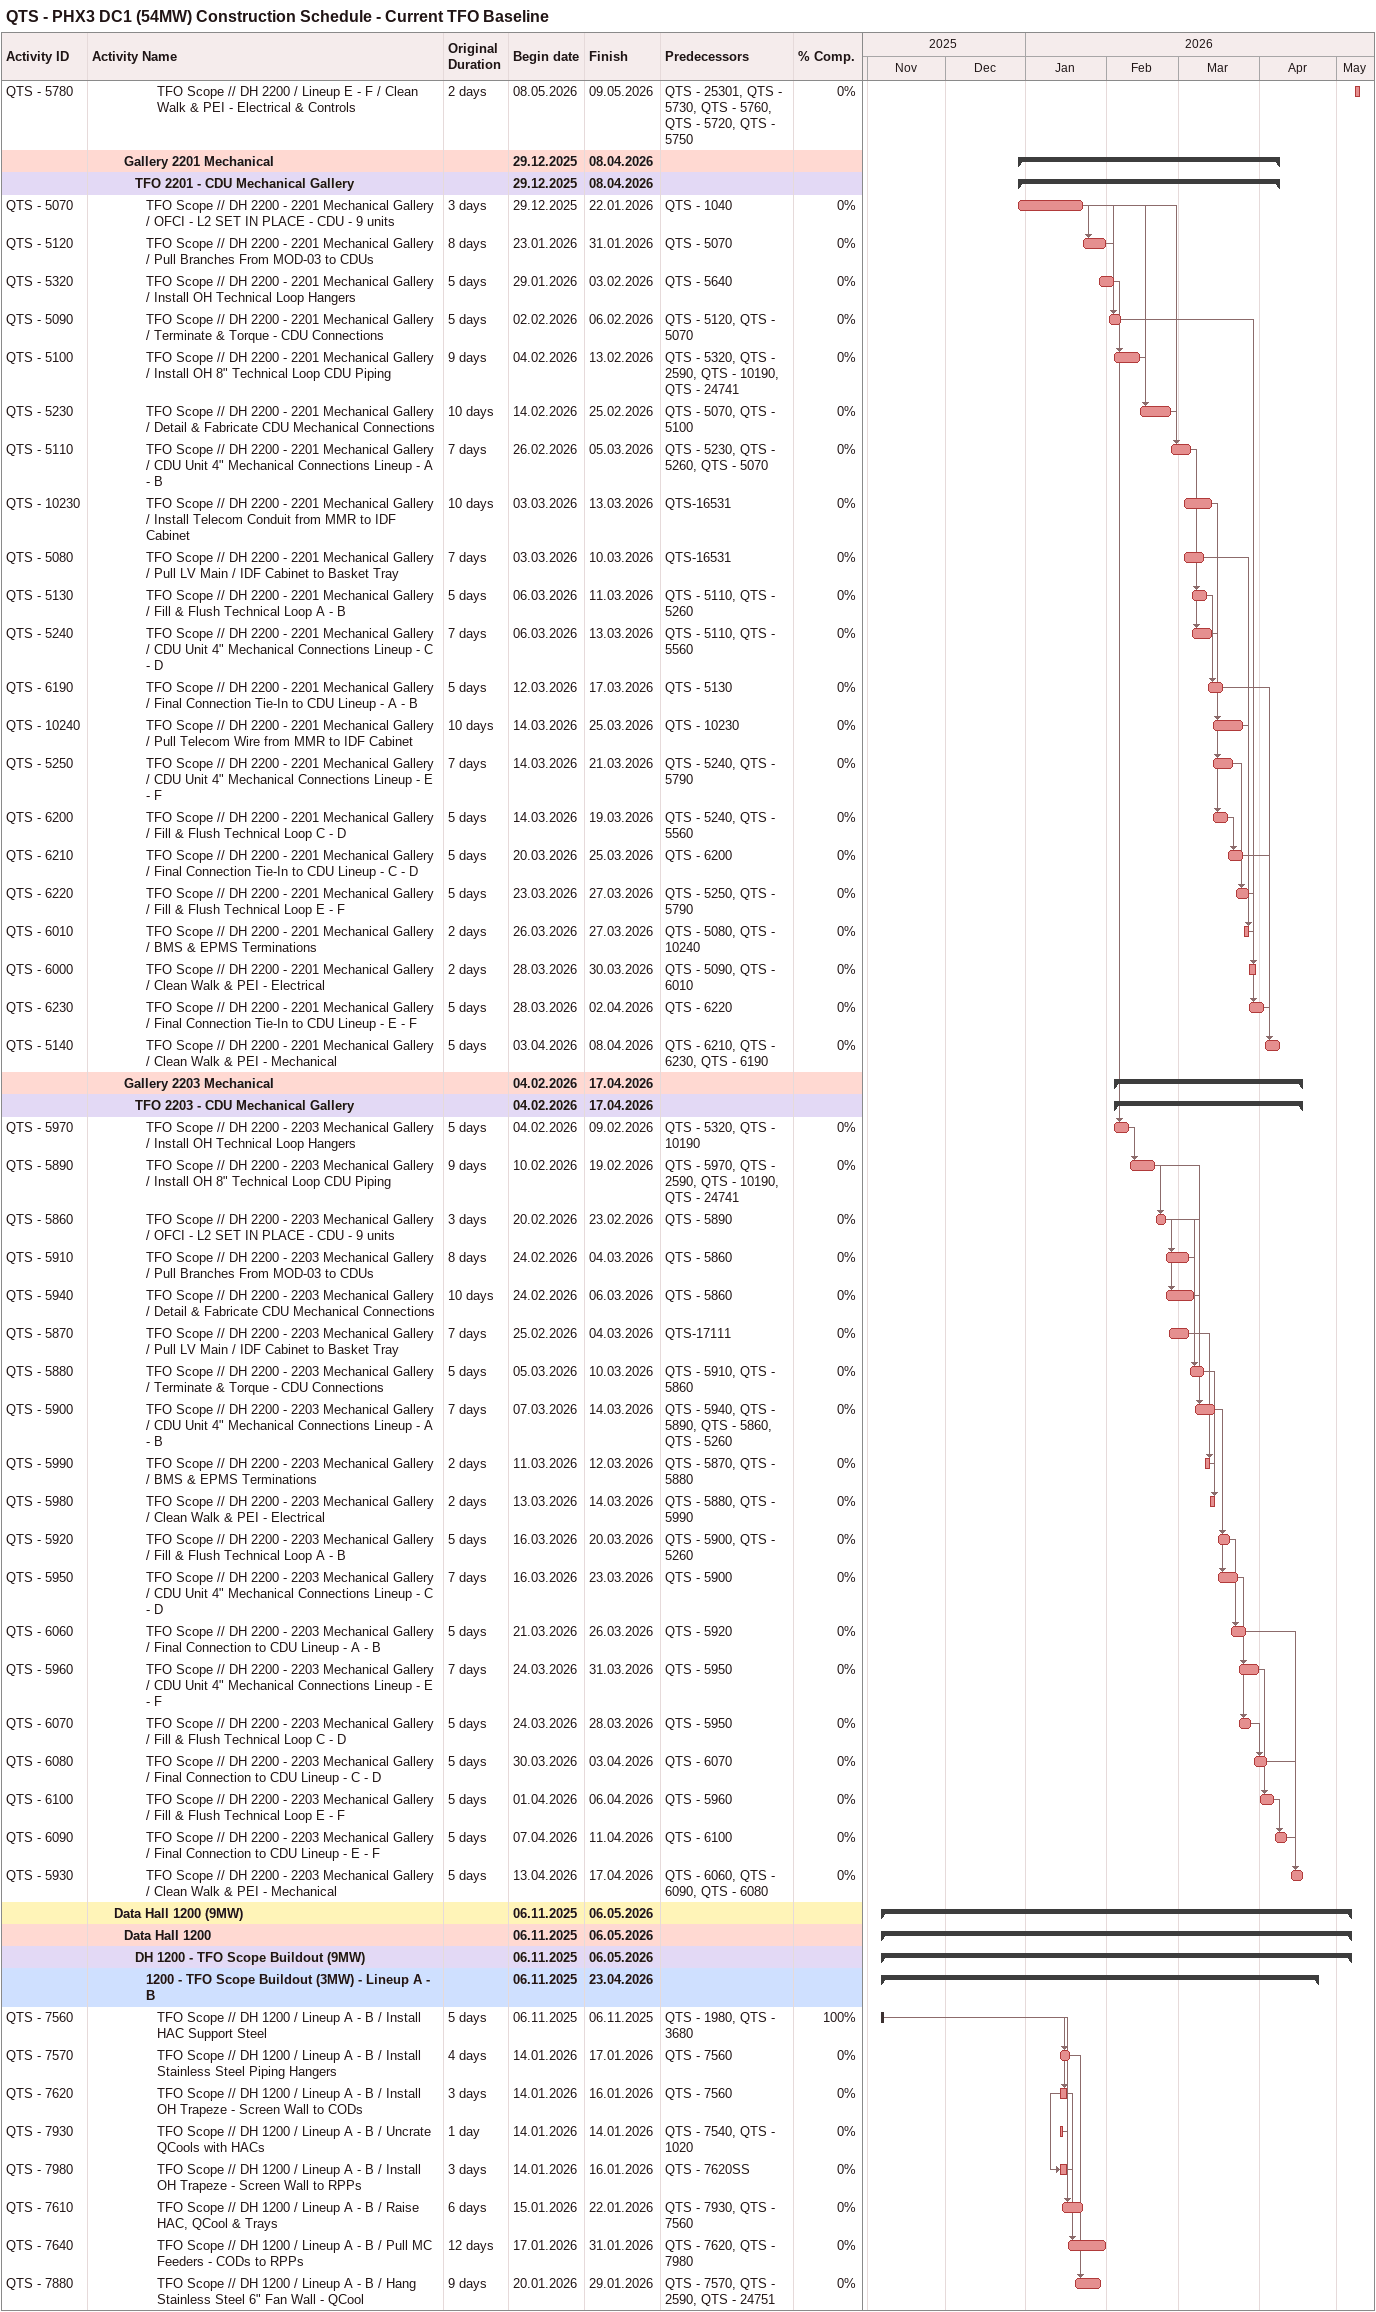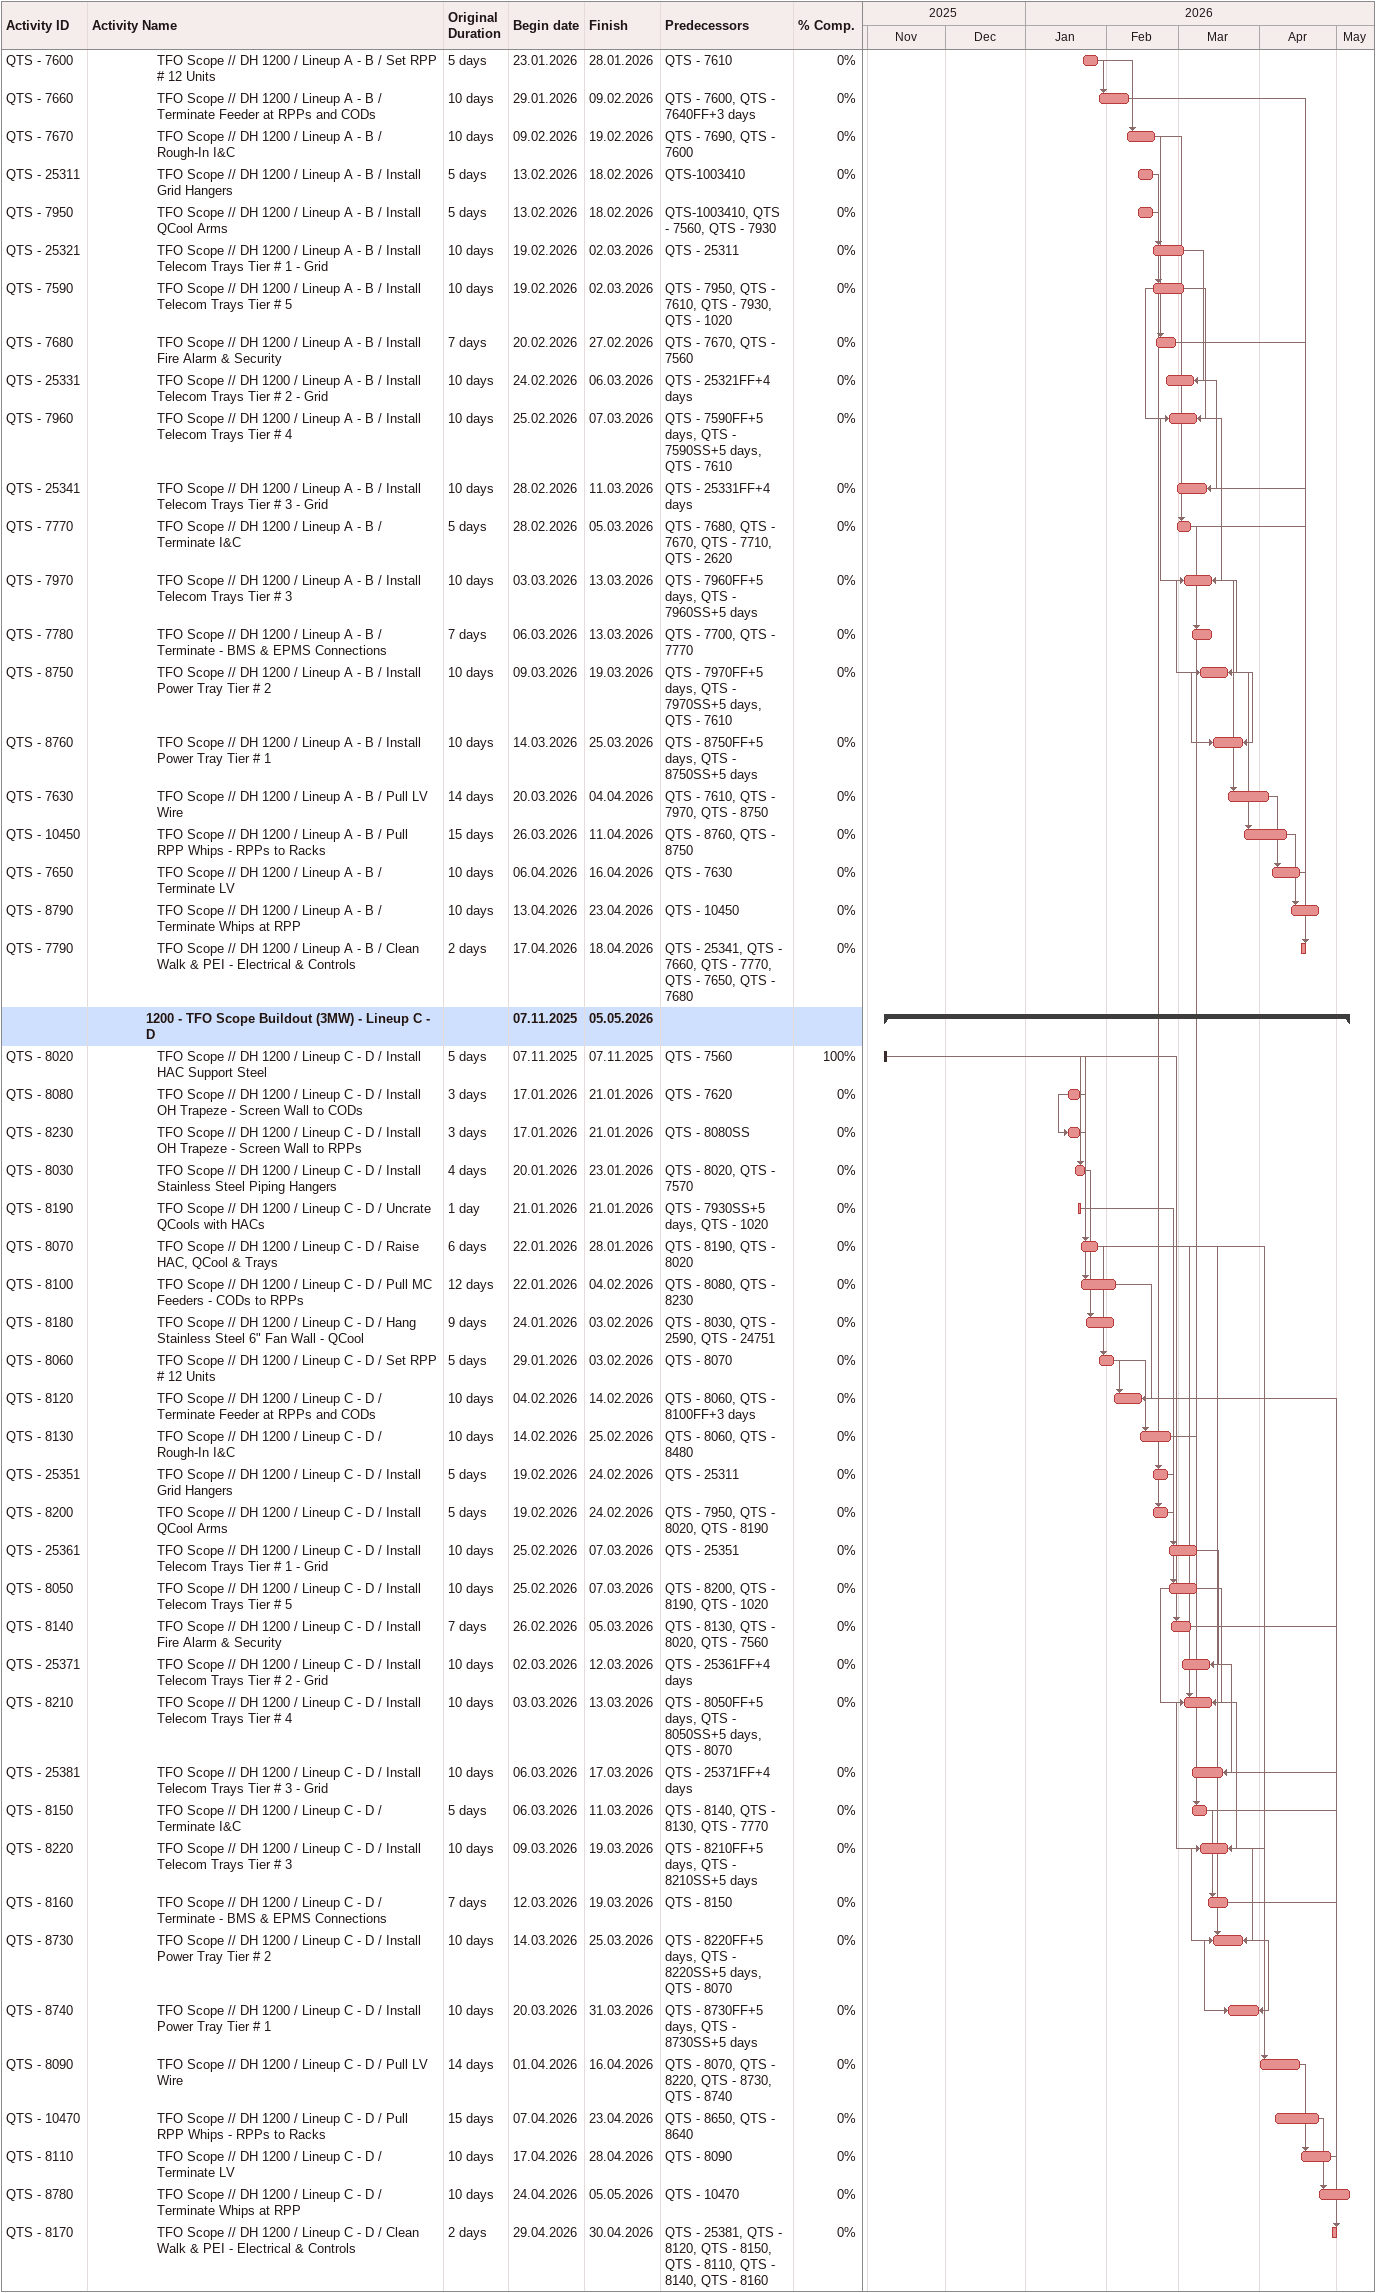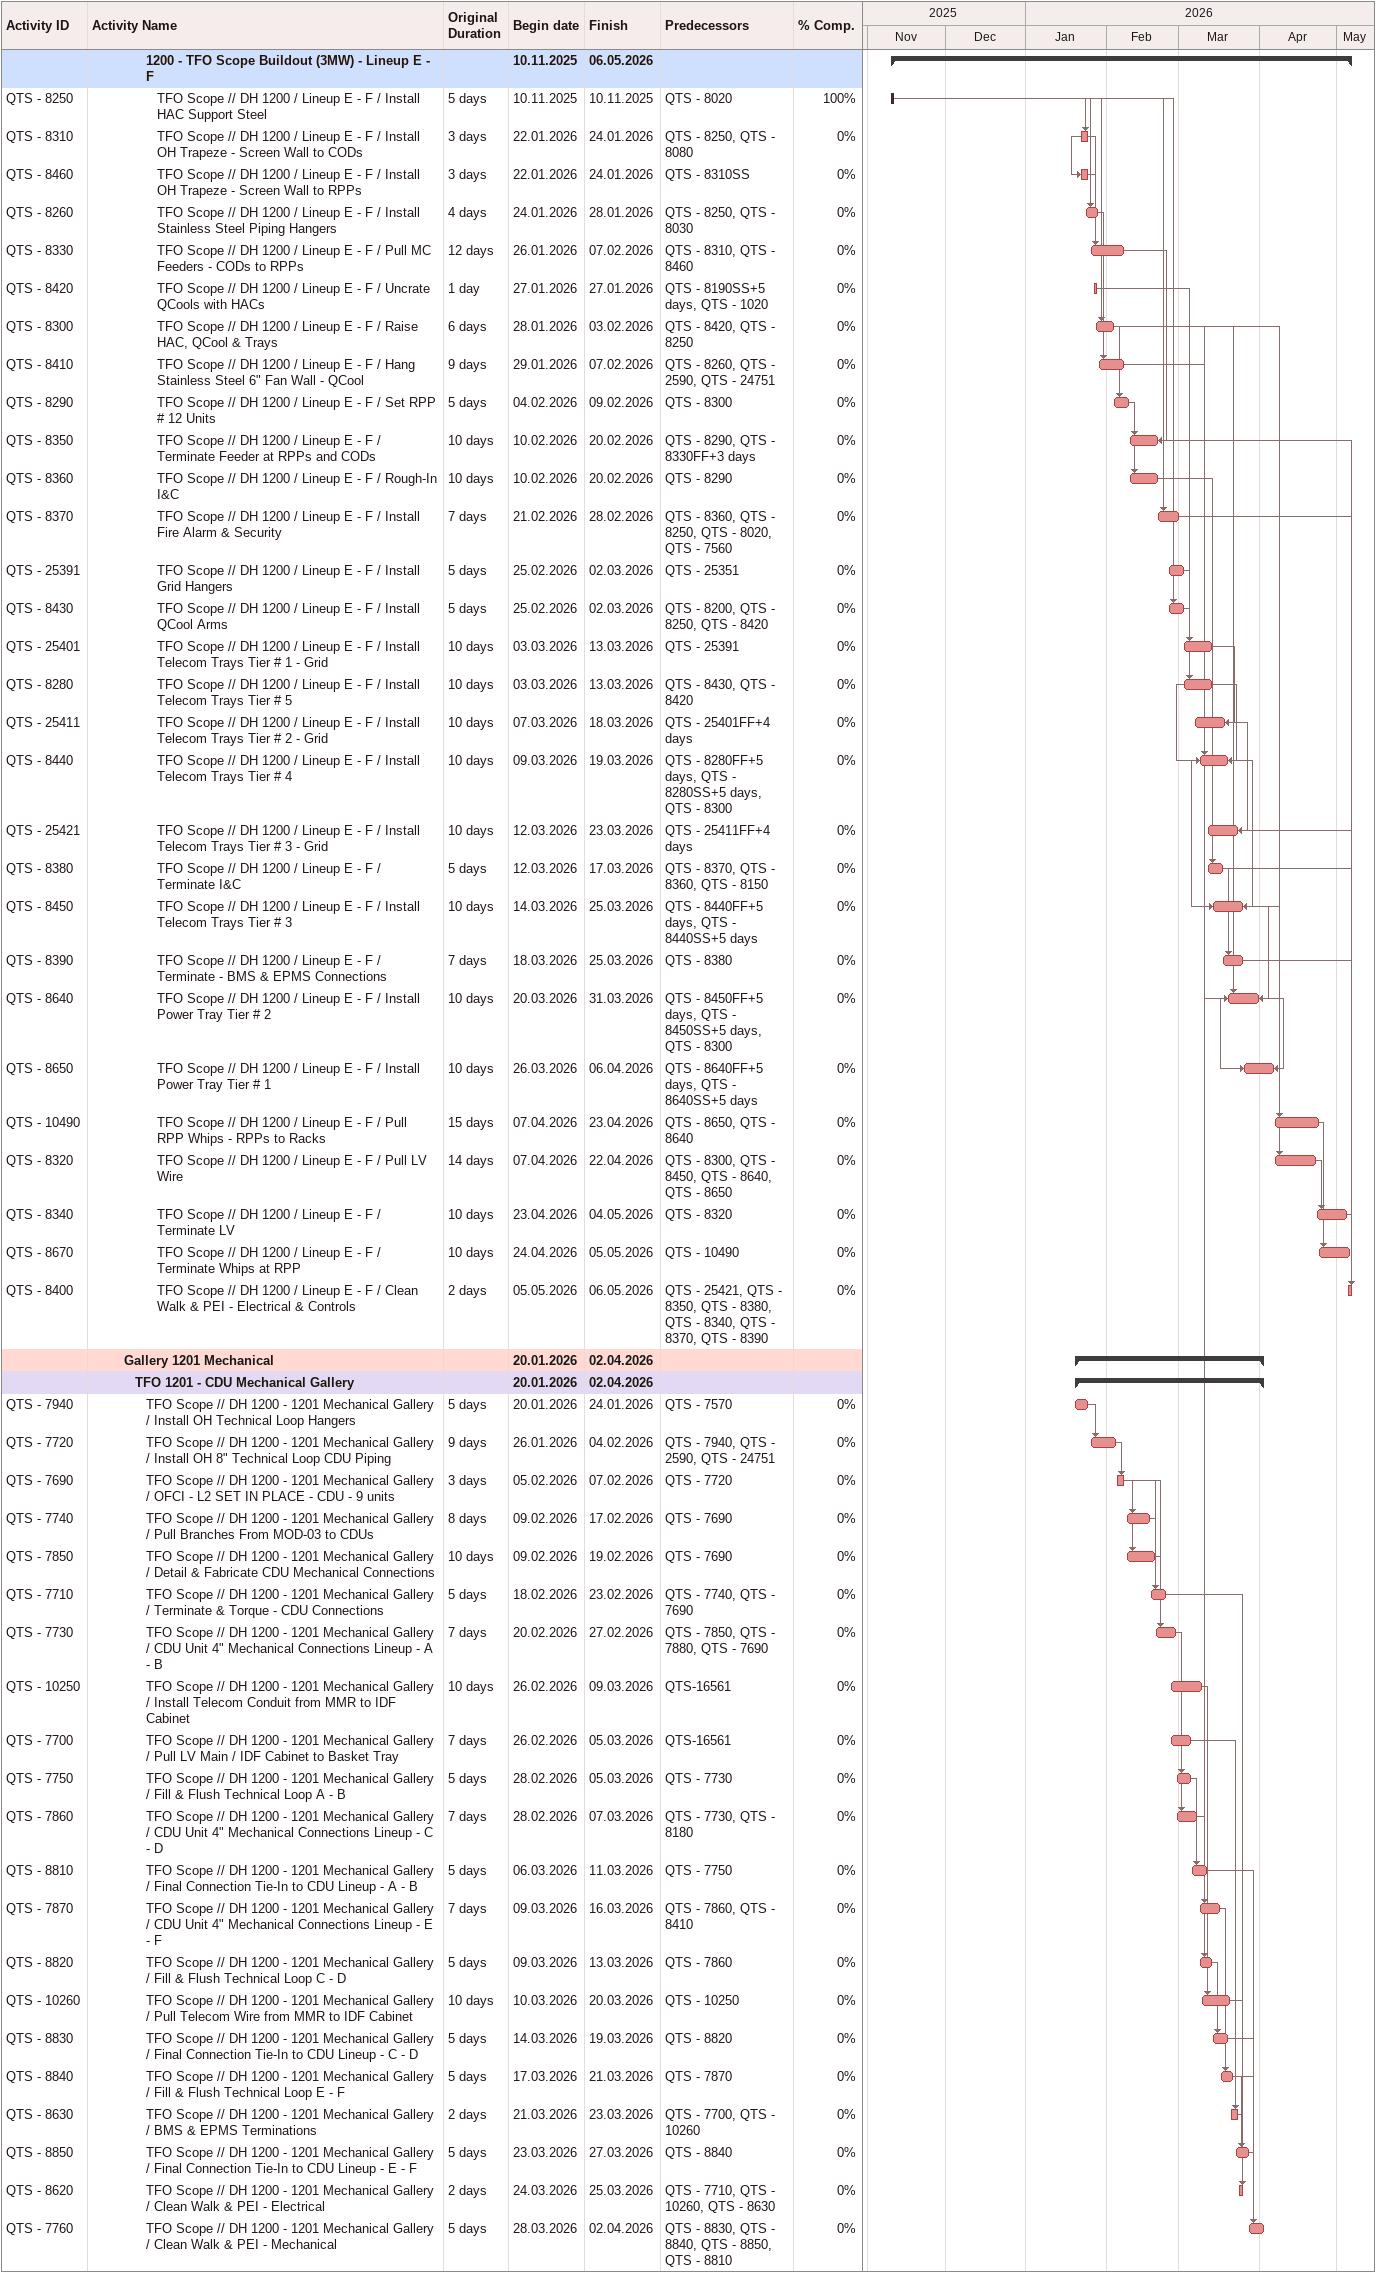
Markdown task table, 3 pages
QTS - PHX3 DC1 (54MW) Construction Schedule - Current TFO Baseline

| ID | Level | Task | Original duration | Start | Finish | Predecessors | % complete |
|---|---|---|---|---|---|---|---|
| QTS - 5780 | 7 | TFO Scope // DH 2200 / Lineup E - F / Clean Walk & PEI - Electrical & Controls | 2d | 2026-05-08 | 2026-05-09 | QTS - 25301, QTS - 5730, QTS - 5760, QTS - 5720, QTS - 5750 | 0 |
|  | 4 | **Gallery 2201 Mechanical** |  | 2025-12-29 | 2026-04-08 |  |  |
|  | 5 | **TFO 2201 - CDU Mechanical Gallery** |  | 2025-12-29 | 2026-04-08 |  |  |
| QTS - 5070 | 6 | TFO Scope // DH 2200 - 2201 Mechanical Gallery / OFCI - L2 SET IN PLACE - CDU - 9 units | 3d | 2025-12-29 | 2026-01-22 | QTS - 1040 | 0 |
| QTS - 5120 | 6 | TFO Scope // DH 2200 - 2201 Mechanical Gallery / Pull Branches From MOD-03 to CDUs | 8d | 2026-01-23 | 2026-01-31 | QTS - 5070 | 0 |
| QTS - 5320 | 6 | TFO Scope // DH 2200 - 2201 Mechanical Gallery / Install OH Technical Loop Hangers | 5d | 2026-01-29 | 2026-02-03 | QTS - 5640 | 0 |
| QTS - 5090 | 6 | TFO Scope // DH 2200 - 2201 Mechanical Gallery / Terminate & Torque - CDU Connections | 5d | 2026-02-02 | 2026-02-06 | QTS - 5120, QTS - 5070 | 0 |
| QTS - 5100 | 6 | TFO Scope // DH 2200 - 2201 Mechanical Gallery / Install OH 8" Technical Loop CDU Piping | 9d | 2026-02-04 | 2026-02-13 | QTS - 5320, QTS - 2590, QTS - 10190, QTS - 24741 | 0 |
| QTS - 5230 | 6 | TFO Scope // DH 2200 - 2201 Mechanical Gallery / Detail & Fabricate CDU Mechanical Connections | 10d | 2026-02-14 | 2026-02-25 | QTS - 5070, QTS - 5100 | 0 |
| QTS - 5110 | 6 | TFO Scope // DH 2200 - 2201 Mechanical Gallery / CDU Unit 4" Mechanical Connections Lineup - A - B | 7d | 2026-02-26 | 2026-03-05 | QTS - 5230, QTS - 5260, QTS - 5070 | 0 |
| QTS - 10230 | 6 | TFO Scope // DH 2200 - 2201 Mechanical Gallery / Install Telecom Conduit from MMR to IDF Cabinet | 10d | 2026-03-03 | 2026-03-13 | QTS-16531 | 0 |
| QTS - 5080 | 6 | TFO Scope // DH 2200 - 2201 Mechanical Gallery / Pull LV Main / IDF Cabinet to Basket Tray | 7d | 2026-03-03 | 2026-03-10 | QTS-16531 | 0 |
| QTS - 5130 | 6 | TFO Scope // DH 2200 - 2201 Mechanical Gallery / Fill & Flush Technical Loop A - B | 5d | 2026-03-06 | 2026-03-11 | QTS - 5110, QTS - 5260 | 0 |
| QTS - 5240 | 6 | TFO Scope // DH 2200 - 2201 Mechanical Gallery / CDU Unit 4" Mechanical Connections Lineup - C - D | 7d | 2026-03-06 | 2026-03-13 | QTS - 5110, QTS - 5560 | 0 |
| QTS - 6190 | 6 | TFO Scope // DH 2200 - 2201 Mechanical Gallery / Final Connection Tie-In to CDU Lineup - A - B | 5d | 2026-03-12 | 2026-03-17 | QTS - 5130 | 0 |
| QTS - 10240 | 6 | TFO Scope // DH 2200 - 2201 Mechanical Gallery / Pull Telecom Wire from MMR to IDF Cabinet | 10d | 2026-03-14 | 2026-03-25 | QTS - 10230 | 0 |
| QTS - 5250 | 6 | TFO Scope // DH 2200 - 2201 Mechanical Gallery / CDU Unit 4" Mechanical Connections Lineup - E - F | 7d | 2026-03-14 | 2026-03-21 | QTS - 5240, QTS - 5790 | 0 |
| QTS - 6200 | 6 | TFO Scope // DH 2200 - 2201 Mechanical Gallery / Fill & Flush Technical Loop C - D | 5d | 2026-03-14 | 2026-03-19 | QTS - 5240, QTS - 5560 | 0 |
| QTS - 6210 | 6 | TFO Scope // DH 2200 - 2201 Mechanical Gallery / Final Connection Tie-In to CDU Lineup - C - D | 5d | 2026-03-20 | 2026-03-25 | QTS - 6200 | 0 |
| QTS - 6220 | 6 | TFO Scope // DH 2200 - 2201 Mechanical Gallery / Fill & Flush Technical Loop E - F | 5d | 2026-03-23 | 2026-03-27 | QTS - 5250, QTS - 5790 | 0 |
| QTS - 6010 | 6 | TFO Scope // DH 2200 - 2201 Mechanical Gallery / BMS & EPMS Terminations | 2d | 2026-03-26 | 2026-03-27 | QTS - 5080, QTS - 10240 | 0 |
| QTS - 6000 | 6 | TFO Scope // DH 2200 - 2201 Mechanical Gallery / Clean Walk & PEI - Electrical | 2d | 2026-03-28 | 2026-03-30 | QTS - 5090, QTS - 6010 | 0 |
| QTS - 6230 | 6 | TFO Scope // DH 2200 - 2201 Mechanical Gallery / Final Connection Tie-In to CDU Lineup - E - F | 5d | 2026-03-28 | 2026-04-02 | QTS - 6220 | 0 |
| QTS - 5140 | 6 | TFO Scope // DH 2200 - 2201 Mechanical Gallery / Clean Walk & PEI - Mechanical | 5d | 2026-04-03 | 2026-04-08 | QTS - 6210, QTS - 6230, QTS - 6190 | 0 |
|  | 4 | **Gallery 2203 Mechanical** |  | 2026-02-04 | 2026-04-17 |  |  |
|  | 5 | **TFO 2203 - CDU Mechanical Gallery** |  | 2026-02-04 | 2026-04-17 |  |  |
| QTS - 5970 | 6 | TFO Scope // DH 2200 - 2203 Mechanical Gallery / Install OH Technical Loop Hangers | 5d | 2026-02-04 | 2026-02-09 | QTS - 5320, QTS - 10190 | 0 |
| QTS - 5890 | 6 | TFO Scope // DH 2200 - 2203 Mechanical Gallery / Install OH 8" Technical Loop CDU Piping | 9d | 2026-02-10 | 2026-02-19 | QTS - 5970, QTS - 2590, QTS - 10190, QTS - 24741 | 0 |
| QTS - 5860 | 6 | TFO Scope // DH 2200 - 2203 Mechanical Gallery / OFCI - L2 SET IN PLACE - CDU - 9 units | 3d | 2026-02-20 | 2026-02-23 | QTS - 5890 | 0 |
| QTS - 5910 | 6 | TFO Scope // DH 2200 - 2203 Mechanical Gallery / Pull Branches From MOD-03 to CDUs | 8d | 2026-02-24 | 2026-03-04 | QTS - 5860 | 0 |
| QTS - 5940 | 6 | TFO Scope // DH 2200 - 2203 Mechanical Gallery / Detail & Fabricate CDU Mechanical Connections | 10d | 2026-02-24 | 2026-03-06 | QTS - 5860 | 0 |
| QTS - 5870 | 6 | TFO Scope // DH 2200 - 2203 Mechanical Gallery / Pull LV Main / IDF Cabinet to Basket Tray | 7d | 2026-02-25 | 2026-03-04 | QTS-17111 | 0 |
| QTS - 5880 | 6 | TFO Scope // DH 2200 - 2203 Mechanical Gallery / Terminate & Torque - CDU Connections | 5d | 2026-03-05 | 2026-03-10 | QTS - 5910, QTS - 5860 | 0 |
| QTS - 5900 | 6 | TFO Scope // DH 2200 - 2203 Mechanical Gallery / CDU Unit 4" Mechanical Connections Lineup - A - B | 7d | 2026-03-07 | 2026-03-14 | QTS - 5940, QTS - 5890, QTS - 5860, QTS - 5260 | 0 |
| QTS - 5990 | 6 | TFO Scope // DH 2200 - 2203 Mechanical Gallery / BMS & EPMS Terminations | 2d | 2026-03-11 | 2026-03-12 | QTS - 5870, QTS - 5880 | 0 |
| QTS - 5980 | 6 | TFO Scope // DH 2200 - 2203 Mechanical Gallery / Clean Walk & PEI - Electrical | 2d | 2026-03-13 | 2026-03-14 | QTS - 5880, QTS - 5990 | 0 |
| QTS - 5920 | 6 | TFO Scope // DH 2200 - 2203 Mechanical Gallery / Fill & Flush Technical Loop A - B | 5d | 2026-03-16 | 2026-03-20 | QTS - 5900, QTS - 5260 | 0 |
| QTS - 5950 | 6 | TFO Scope // DH 2200 - 2203 Mechanical Gallery / CDU Unit 4" Mechanical Connections Lineup - C - D | 7d | 2026-03-16 | 2026-03-23 | QTS - 5900 | 0 |
| QTS - 6060 | 6 | TFO Scope // DH 2200 - 2203 Mechanical Gallery / Final Connection to CDU Lineup - A - B | 5d | 2026-03-21 | 2026-03-26 | QTS - 5920 | 0 |
| QTS - 5960 | 6 | TFO Scope // DH 2200 - 2203 Mechanical Gallery / CDU Unit 4" Mechanical Connections Lineup - E - F | 7d | 2026-03-24 | 2026-03-31 | QTS - 5950 | 0 |
| QTS - 6070 | 6 | TFO Scope // DH 2200 - 2203 Mechanical Gallery / Fill & Flush Technical Loop C - D | 5d | 2026-03-24 | 2026-03-28 | QTS - 5950 | 0 |
| QTS - 6080 | 6 | TFO Scope // DH 2200 - 2203 Mechanical Gallery / Final Connection to CDU Lineup - C - D | 5d | 2026-03-30 | 2026-04-03 | QTS - 6070 | 0 |
| QTS - 6100 | 6 | TFO Scope // DH 2200 - 2203 Mechanical Gallery / Fill & Flush Technical Loop E - F | 5d | 2026-04-01 | 2026-04-06 | QTS - 5960 | 0 |
| QTS - 6090 | 6 | TFO Scope // DH 2200 - 2203 Mechanical Gallery / Final Connection to CDU Lineup - E - F | 5d | 2026-04-07 | 2026-04-11 | QTS - 6100 | 0 |
| QTS - 5930 | 6 | TFO Scope // DH 2200 - 2203 Mechanical Gallery / Clean Walk & PEI - Mechanical | 5d | 2026-04-13 | 2026-04-17 | QTS - 6060, QTS - 6090, QTS - 6080 | 0 |
|  | 3 | **Data Hall 1200 (9MW)** |  | 2025-11-06 | 2026-05-06 |  |  |
|  | 4 | **Data Hall 1200** |  | 2025-11-06 | 2026-05-06 |  |  |
|  | 5 | **DH 1200 - TFO Scope Buildout (9MW)** |  | 2025-11-06 | 2026-05-06 |  |  |
|  | 6 | **1200 - TFO Scope Buildout (3MW) - Lineup A - B** |  | 2025-11-06 | 2026-04-23 |  |  |
| QTS - 7560 | 7 | TFO Scope // DH 1200 / Lineup A - B / Install HAC Support Steel | 5d | 2025-11-06 | 2025-11-06 | QTS - 1980, QTS - 3680 | 100 |
| QTS - 7570 | 7 | TFO Scope // DH 1200 / Lineup A - B / Install Stainless Steel Piping Hangers | 4d | 2026-01-14 | 2026-01-17 | QTS - 7560 | 0 |
| QTS - 7620 | 7 | TFO Scope // DH 1200 / Lineup A - B / Install OH Trapeze - Screen Wall to CODs | 3d | 2026-01-14 | 2026-01-16 | QTS - 7560 | 0 |
| QTS - 7930 | 7 | TFO Scope // DH 1200 / Lineup A - B / Uncrate QCools with HACs | 1d | 2026-01-14 | 2026-01-14 | QTS - 7540, QTS - 1020 | 0 |
| QTS - 7980 | 7 | TFO Scope // DH 1200 / Lineup A - B / Install OH Trapeze - Screen Wall to RPPs | 3d | 2026-01-14 | 2026-01-16 | QTS - 7620SS | 0 |
| QTS - 7610 | 7 | TFO Scope // DH 1200 / Lineup A - B / Raise HAC, QCool & Trays | 6d | 2026-01-15 | 2026-01-22 | QTS - 7930, QTS - 7560 | 0 |
| QTS - 7640 | 7 | TFO Scope // DH 1200 / Lineup A - B / Pull MC Feeders - CODs to RPPs | 12d | 2026-01-17 | 2026-01-31 | QTS - 7620, QTS - 7980 | 0 |
| QTS - 7880 | 7 | TFO Scope // DH 1200 / Lineup A - B / Hang Stainless Steel 6" Fan Wall - QCool | 9d | 2026-01-20 | 2026-01-29 | QTS - 7570, QTS - 2590, QTS - 24751 | 0 |
| QTS - 7600 | 7 | TFO Scope // DH 1200 / Lineup A - B / Set RPP # 12 Units | 5d | 2026-01-23 | 2026-01-28 | QTS - 7610 | 0 |
| QTS - 7660 | 7 | TFO Scope // DH 1200 / Lineup A - B / Terminate Feeder at RPPs and CODs | 10d | 2026-01-29 | 2026-02-09 | QTS - 7600, QTS - 7640FF+3d | 0 |
| QTS - 7670 | 7 | TFO Scope // DH 1200 / Lineup A - B / Rough-In I&C | 10d | 2026-02-09 | 2026-02-19 | QTS - 7690, QTS - 7600 | 0 |
| QTS - 25311 | 7 | TFO Scope // DH 1200 / Lineup A - B / Install Grid Hangers | 5d | 2026-02-13 | 2026-02-18 | QTS-1003410 | 0 |
| QTS - 7950 | 7 | TFO Scope // DH 1200 / Lineup A - B / Install QCool Arms | 5d | 2026-02-13 | 2026-02-18 | QTS-1003410, QTS - 7560, QTS - 7930 | 0 |
| QTS - 25321 | 7 | TFO Scope // DH 1200 / Lineup A - B / Install Telecom Trays Tier # 1 - Grid | 10d | 2026-02-19 | 2026-03-02 | QTS - 25311 | 0 |
| QTS - 7590 | 7 | TFO Scope // DH 1200 / Lineup A - B / Install Telecom Trays Tier # 5 | 10d | 2026-02-19 | 2026-03-02 | QTS - 7950, QTS - 7610, QTS - 7930, QTS - 1020 | 0 |
| QTS - 7680 | 7 | TFO Scope // DH 1200 / Lineup A - B / Install Fire Alarm & Security | 7d | 2026-02-20 | 2026-02-27 | QTS - 7670, QTS - 7560 | 0 |
| QTS - 25331 | 7 | TFO Scope // DH 1200 / Lineup A - B / Install Telecom Trays Tier # 2 - Grid | 10d | 2026-02-24 | 2026-03-06 | QTS - 25321FF+4d | 0 |
| QTS - 7960 | 7 | TFO Scope // DH 1200 / Lineup A - B / Install Telecom Trays Tier # 4 | 10d | 2026-02-25 | 2026-03-07 | QTS - 7590FF+5d, QTS - 7590SS+5d, QTS - 7610 | 0 |
| QTS - 25341 | 7 | TFO Scope // DH 1200 / Lineup A - B / Install Telecom Trays Tier # 3 - Grid | 10d | 2026-02-28 | 2026-03-11 | QTS - 25331FF+4d | 0 |
| QTS - 7770 | 7 | TFO Scope // DH 1200 / Lineup A - B / Terminate I&C | 5d | 2026-02-28 | 2026-03-05 | QTS - 7680, QTS - 7670, QTS - 7710, QTS - 2620 | 0 |
| QTS - 7970 | 7 | TFO Scope // DH 1200 / Lineup A - B / Install Telecom Trays Tier # 3 | 10d | 2026-03-03 | 2026-03-13 | QTS - 7960FF+5d, QTS - 7960SS+5d | 0 |
| QTS - 7780 | 7 | TFO Scope // DH 1200 / Lineup A - B / Terminate - BMS & EPMS Connections | 7d | 2026-03-06 | 2026-03-13 | QTS - 7700, QTS - 7770 | 0 |
| QTS - 8750 | 7 | TFO Scope // DH 1200 / Lineup A - B / Install Power Tray Tier # 2 | 10d | 2026-03-09 | 2026-03-19 | QTS - 7970FF+5d, QTS - 7970SS+5d, QTS - 7610 | 0 |
| QTS - 8760 | 7 | TFO Scope // DH 1200 / Lineup A - B / Install Power Tray Tier # 1 | 10d | 2026-03-14 | 2026-03-25 | QTS - 8750FF+5d, QTS - 8750SS+5d | 0 |
| QTS - 7630 | 7 | TFO Scope // DH 1200 / Lineup A - B / Pull LV Wire | 14d | 2026-03-20 | 2026-04-04 | QTS - 7610, QTS - 7970, QTS - 8750 | 0 |
| QTS - 10450 | 7 | TFO Scope // DH 1200 / Lineup A - B / Pull RPP Whips - RPPs to Racks | 15d | 2026-03-26 | 2026-04-11 | QTS - 8760, QTS - 8750 | 0 |
| QTS - 7650 | 7 | TFO Scope // DH 1200 / Lineup A - B / Terminate LV | 10d | 2026-04-06 | 2026-04-16 | QTS - 7630 | 0 |
| QTS - 8790 | 7 | TFO Scope // DH 1200 / Lineup A - B / Terminate Whips at RPP | 10d | 2026-04-13 | 2026-04-23 | QTS - 10450 | 0 |
| QTS - 7790 | 7 | TFO Scope // DH 1200 / Lineup A - B / Clean Walk & PEI - Electrical & Controls | 2d | 2026-04-17 | 2026-04-18 | QTS - 25341, QTS - 7660, QTS - 7770, QTS - 7650, QTS - 7680 | 0 |
|  | 6 | **1200 - TFO Scope Buildout (3MW) - Lineup C - D** |  | 2025-11-07 | 2026-05-05 |  |  |
| QTS - 8020 | 7 | TFO Scope // DH 1200 / Lineup C - D / Install HAC Support Steel | 5d | 2025-11-07 | 2025-11-07 | QTS - 7560 | 100 |
| QTS - 8080 | 7 | TFO Scope // DH 1200 / Lineup C - D / Install OH Trapeze - Screen Wall to CODs | 3d | 2026-01-17 | 2026-01-21 | QTS - 7620 | 0 |
| QTS - 8230 | 7 | TFO Scope // DH 1200 / Lineup C - D / Install OH Trapeze - Screen Wall to RPPs | 3d | 2026-01-17 | 2026-01-21 | QTS - 8080SS | 0 |
| QTS - 8030 | 7 | TFO Scope // DH 1200 / Lineup C - D / Install Stainless Steel Piping Hangers | 4d | 2026-01-20 | 2026-01-23 | QTS - 8020, QTS - 7570 | 0 |
| QTS - 8190 | 7 | TFO Scope // DH 1200 / Lineup C - D / Uncrate QCools with HACs | 1d | 2026-01-21 | 2026-01-21 | QTS - 7930SS+5d, QTS - 1020 | 0 |
| QTS - 8070 | 7 | TFO Scope // DH 1200 / Lineup C - D / Raise HAC, QCool & Trays | 6d | 2026-01-22 | 2026-01-28 | QTS - 8190, QTS - 8020 | 0 |
| QTS - 8100 | 7 | TFO Scope // DH 1200 / Lineup C - D / Pull MC Feeders - CODs to RPPs | 12d | 2026-01-22 | 2026-02-04 | QTS - 8080, QTS - 8230 | 0 |
| QTS - 8180 | 7 | TFO Scope // DH 1200 / Lineup C - D / Hang Stainless Steel 6" Fan Wall - QCool | 9d | 2026-01-24 | 2026-02-03 | QTS - 8030, QTS - 2590, QTS - 24751 | 0 |
| QTS - 8060 | 7 | TFO Scope // DH 1200 / Lineup C - D / Set RPP # 12 Units | 5d | 2026-01-29 | 2026-02-03 | QTS - 8070 | 0 |
| QTS - 8120 | 7 | TFO Scope // DH 1200 / Lineup C - D / Terminate Feeder at RPPs and CODs | 10d | 2026-02-04 | 2026-02-14 | QTS - 8060, QTS - 8100FF+3d | 0 |
| QTS - 8130 | 7 | TFO Scope // DH 1200 / Lineup C - D / Rough-In I&C | 10d | 2026-02-14 | 2026-02-25 | QTS - 8060, QTS - 8480 | 0 |
| QTS - 25351 | 7 | TFO Scope // DH 1200 / Lineup C - D / Install Grid Hangers | 5d | 2026-02-19 | 2026-02-24 | QTS - 25311 | 0 |
| QTS - 8200 | 7 | TFO Scope // DH 1200 / Lineup C - D / Install QCool Arms | 5d | 2026-02-19 | 2026-02-24 | QTS - 7950, QTS - 8020, QTS - 8190 | 0 |
| QTS - 25361 | 7 | TFO Scope // DH 1200 / Lineup C - D / Install Telecom Trays Tier # 1 - Grid | 10d | 2026-02-25 | 2026-03-07 | QTS - 25351 | 0 |
| QTS - 8050 | 7 | TFO Scope // DH 1200 / Lineup C - D / Install Telecom Trays Tier # 5 | 10d | 2026-02-25 | 2026-03-07 | QTS - 8200, QTS - 8190, QTS - 1020 | 0 |
| QTS - 8140 | 7 | TFO Scope // DH 1200 / Lineup C - D / Install Fire Alarm & Security | 7d | 2026-02-26 | 2026-03-05 | QTS - 8130, QTS - 8020, QTS - 7560 | 0 |
| QTS - 25371 | 7 | TFO Scope // DH 1200 / Lineup C - D / Install Telecom Trays Tier # 2 - Grid | 10d | 2026-03-02 | 2026-03-12 | QTS - 25361FF+4d | 0 |
| QTS - 8210 | 7 | TFO Scope // DH 1200 / Lineup C - D / Install Telecom Trays Tier # 4 | 10d | 2026-03-03 | 2026-03-13 | QTS - 8050FF+5d, QTS - 8050SS+5d, QTS - 8070 | 0 |
| QTS - 25381 | 7 | TFO Scope // DH 1200 / Lineup C - D / Install Telecom Trays Tier # 3 - Grid | 10d | 2026-03-06 | 2026-03-17 | QTS - 25371FF+4d | 0 |
| QTS - 8150 | 7 | TFO Scope // DH 1200 / Lineup C - D / Terminate I&C | 5d | 2026-03-06 | 2026-03-11 | QTS - 8140, QTS - 8130, QTS - 7770 | 0 |
| QTS - 8220 | 7 | TFO Scope // DH 1200 / Lineup C - D / Install Telecom Trays Tier # 3 | 10d | 2026-03-09 | 2026-03-19 | QTS - 8210FF+5d, QTS - 8210SS+5d | 0 |
| QTS - 8160 | 7 | TFO Scope // DH 1200 / Lineup C - D / Terminate - BMS & EPMS Connections | 7d | 2026-03-12 | 2026-03-19 | QTS - 8150 | 0 |
| QTS - 8730 | 7 | TFO Scope // DH 1200 / Lineup C - D / Install Power Tray Tier # 2 | 10d | 2026-03-14 | 2026-03-25 | QTS - 8220FF+5d, QTS - 8220SS+5d, QTS - 8070 | 0 |
| QTS - 8740 | 7 | TFO Scope // DH 1200 / Lineup C - D / Install Power Tray Tier # 1 | 10d | 2026-03-20 | 2026-03-31 | QTS - 8730FF+5d, QTS - 8730SS+5d | 0 |
| QTS - 8090 | 7 | TFO Scope // DH 1200 / Lineup C - D / Pull LV Wire | 14d | 2026-04-01 | 2026-04-16 | QTS - 8070, QTS - 8220, QTS - 8730, QTS - 8740 | 0 |
| QTS - 10470 | 7 | TFO Scope // DH 1200 / Lineup C - D / Pull RPP Whips - RPPs to Racks | 15d | 2026-04-07 | 2026-04-23 | QTS - 8650, QTS - 8640 | 0 |
| QTS - 8110 | 7 | TFO Scope // DH 1200 / Lineup C - D / Terminate LV | 10d | 2026-04-17 | 2026-04-28 | QTS - 8090 | 0 |
| QTS - 8780 | 7 | TFO Scope // DH 1200 / Lineup C - D / Terminate Whips at RPP | 10d | 2026-04-24 | 2026-05-05 | QTS - 10470 | 0 |
| QTS - 8170 | 7 | TFO Scope // DH 1200 / Lineup C - D / Clean Walk & PEI - Electrical & Controls | 2d | 2026-04-29 | 2026-04-30 | QTS - 25381, QTS - 8120, QTS - 8150, QTS - 8110, QTS - 8140, QTS - 8160 | 0 |
|  | 6 | **1200 - TFO Scope Buildout (3MW) - Lineup E - F** |  | 2025-11-10 | 2026-05-06 |  |  |
| QTS - 8250 | 7 | TFO Scope // DH 1200 / Lineup E - F / Install HAC Support Steel | 5d | 2025-11-10 | 2025-11-10 | QTS - 8020 | 100 |
| QTS - 8310 | 7 | TFO Scope // DH 1200 / Lineup E - F / Install OH Trapeze - Screen Wall to CODs | 3d | 2026-01-22 | 2026-01-24 | QTS - 8250, QTS - 8080 | 0 |
| QTS - 8460 | 7 | TFO Scope // DH 1200 / Lineup E - F / Install OH Trapeze - Screen Wall to RPPs | 3d | 2026-01-22 | 2026-01-24 | QTS - 8310SS | 0 |
| QTS - 8260 | 7 | TFO Scope // DH 1200 / Lineup E - F / Install Stainless Steel Piping Hangers | 4d | 2026-01-24 | 2026-01-28 | QTS - 8250, QTS - 8030 | 0 |
| QTS - 8330 | 7 | TFO Scope // DH 1200 / Lineup E - F / Pull MC Feeders - CODs to RPPs | 12d | 2026-01-26 | 2026-02-07 | QTS - 8310, QTS - 8460 | 0 |
| QTS - 8420 | 7 | TFO Scope // DH 1200 / Lineup E - F / Uncrate QCools with HACs | 1d | 2026-01-27 | 2026-01-27 | QTS - 8190SS+5d, QTS - 1020 | 0 |
| QTS - 8300 | 7 | TFO Scope // DH 1200 / Lineup E - F / Raise HAC, QCool & Trays | 6d | 2026-01-28 | 2026-02-03 | QTS - 8420, QTS - 8250 | 0 |
| QTS - 8410 | 7 | TFO Scope // DH 1200 / Lineup E - F / Hang Stainless Steel 6" Fan Wall - QCool | 9d | 2026-01-29 | 2026-02-07 | QTS - 8260, QTS - 2590, QTS - 24751 | 0 |
| QTS - 8290 | 7 | TFO Scope // DH 1200 / Lineup E - F / Set RPP # 12 Units | 5d | 2026-02-04 | 2026-02-09 | QTS - 8300 | 0 |
| QTS - 8350 | 7 | TFO Scope // DH 1200 / Lineup E - F / Terminate Feeder at RPPs and CODs | 10d | 2026-02-10 | 2026-02-20 | QTS - 8290, QTS - 8330FF+3d | 0 |
| QTS - 8360 | 7 | TFO Scope // DH 1200 / Lineup E - F / Rough-In I&C | 10d | 2026-02-10 | 2026-02-20 | QTS - 8290 | 0 |
| QTS - 8370 | 7 | TFO Scope // DH 1200 / Lineup E - F / Install Fire Alarm & Security | 7d | 2026-02-21 | 2026-02-28 | QTS - 8360, QTS - 8250, QTS - 8020, QTS - 7560 | 0 |
| QTS - 25391 | 7 | TFO Scope // DH 1200 / Lineup E - F / Install Grid Hangers | 5d | 2026-02-25 | 2026-03-02 | QTS - 25351 | 0 |
| QTS - 8430 | 7 | TFO Scope // DH 1200 / Lineup E - F / Install QCool Arms | 5d | 2026-02-25 | 2026-03-02 | QTS - 8200, QTS - 8250, QTS - 8420 | 0 |
| QTS - 25401 | 7 | TFO Scope // DH 1200 / Lineup E - F / Install Telecom Trays Tier # 1 - Grid | 10d | 2026-03-03 | 2026-03-13 | QTS - 25391 | 0 |
| QTS - 8280 | 7 | TFO Scope // DH 1200 / Lineup E - F / Install Telecom Trays Tier # 5 | 10d | 2026-03-03 | 2026-03-13 | QTS - 8430, QTS - 8420 | 0 |
| QTS - 25411 | 7 | TFO Scope // DH 1200 / Lineup E - F / Install Telecom Trays Tier # 2 - Grid | 10d | 2026-03-07 | 2026-03-18 | QTS - 25401FF+4d | 0 |
| QTS - 8440 | 7 | TFO Scope // DH 1200 / Lineup E - F / Install Telecom Trays Tier # 4 | 10d | 2026-03-09 | 2026-03-19 | QTS - 8280FF+5d, QTS - 8280SS+5d, QTS - 8300 | 0 |
| QTS - 25421 | 7 | TFO Scope // DH 1200 / Lineup E - F / Install Telecom Trays Tier # 3 - Grid | 10d | 2026-03-12 | 2026-03-23 | QTS - 25411FF+4d | 0 |
| QTS - 8380 | 7 | TFO Scope // DH 1200 / Lineup E - F / Terminate I&C | 5d | 2026-03-12 | 2026-03-17 | QTS - 8370, QTS - 8360, QTS - 8150 | 0 |
| QTS - 8450 | 7 | TFO Scope // DH 1200 / Lineup E - F / Install Telecom Trays Tier # 3 | 10d | 2026-03-14 | 2026-03-25 | QTS - 8440FF+5d, QTS - 8440SS+5d | 0 |
| QTS - 8390 | 7 | TFO Scope // DH 1200 / Lineup E - F / Terminate - BMS & EPMS Connections | 7d | 2026-03-18 | 2026-03-25 | QTS - 8380 | 0 |
| QTS - 8640 | 7 | TFO Scope // DH 1200 / Lineup E - F / Install Power Tray Tier # 2 | 10d | 2026-03-20 | 2026-03-31 | QTS - 8450FF+5d, QTS - 8450SS+5d, QTS - 8300 | 0 |
| QTS - 8650 | 7 | TFO Scope // DH 1200 / Lineup E - F / Install Power Tray Tier # 1 | 10d | 2026-03-26 | 2026-04-06 | QTS - 8640FF+5d, QTS - 8640SS+5d | 0 |
| QTS - 10490 | 7 | TFO Scope // DH 1200 / Lineup E - F / Pull RPP Whips - RPPs to Racks | 15d | 2026-04-07 | 2026-04-23 | QTS - 8650, QTS - 8640 | 0 |
| QTS - 8320 | 7 | TFO Scope // DH 1200 / Lineup E - F / Pull LV Wire | 14d | 2026-04-07 | 2026-04-22 | QTS - 8300, QTS - 8450, QTS - 8640, QTS - 8650 | 0 |
| QTS - 8340 | 7 | TFO Scope // DH 1200 / Lineup E - F / Terminate LV | 10d | 2026-04-23 | 2026-05-04 | QTS - 8320 | 0 |
| QTS - 8670 | 7 | TFO Scope // DH 1200 / Lineup E - F / Terminate Whips at RPP | 10d | 2026-04-24 | 2026-05-05 | QTS - 10490 | 0 |
| QTS - 8400 | 7 | TFO Scope // DH 1200 / Lineup E - F / Clean Walk & PEI - Electrical & Controls | 2d | 2026-05-05 | 2026-05-06 | QTS - 25421, QTS - 8350, QTS - 8380, QTS - 8340, QTS - 8370, QTS - 8390 | 0 |
|  | 4 | **Gallery 1201 Mechanical** |  | 2026-01-20 | 2026-04-02 |  |  |
|  | 5 | **TFO 1201 - CDU Mechanical Gallery** |  | 2026-01-20 | 2026-04-02 |  |  |
| QTS - 7940 | 6 | TFO Scope // DH 1200 - 1201 Mechanical Gallery / Install OH Technical Loop Hangers | 5d | 2026-01-20 | 2026-01-24 | QTS - 7570 | 0 |
| QTS - 7720 | 6 | TFO Scope // DH 1200 - 1201 Mechanical Gallery / Install OH 8" Technical Loop CDU Piping | 9d | 2026-01-26 | 2026-02-04 | QTS - 7940, QTS - 2590, QTS - 24751 | 0 |
| QTS - 7690 | 6 | TFO Scope // DH 1200 - 1201 Mechanical Gallery / OFCI - L2 SET IN PLACE - CDU - 9 units | 3d | 2026-02-05 | 2026-02-07 | QTS - 7720 | 0 |
| QTS - 7740 | 6 | TFO Scope // DH 1200 - 1201 Mechanical Gallery / Pull Branches From MOD-03 to CDUs | 8d | 2026-02-09 | 2026-02-17 | QTS - 7690 | 0 |
| QTS - 7850 | 6 | TFO Scope // DH 1200 - 1201 Mechanical Gallery / Detail & Fabricate CDU Mechanical Connections | 10d | 2026-02-09 | 2026-02-19 | QTS - 7690 | 0 |
| QTS - 7710 | 6 | TFO Scope // DH 1200 - 1201 Mechanical Gallery / Terminate & Torque - CDU Connections | 5d | 2026-02-18 | 2026-02-23 | QTS - 7740, QTS - 7690 | 0 |
| QTS - 7730 | 6 | TFO Scope // DH 1200 - 1201 Mechanical Gallery / CDU Unit 4" Mechanical Connections Lineup - A - B | 7d | 2026-02-20 | 2026-02-27 | QTS - 7850, QTS - 7880, QTS - 7690 | 0 |
| QTS - 10250 | 6 | TFO Scope // DH 1200 - 1201 Mechanical Gallery / Install Telecom Conduit from MMR to IDF Cabinet | 10d | 2026-02-26 | 2026-03-09 | QTS-16561 | 0 |
| QTS - 7700 | 6 | TFO Scope // DH 1200 - 1201 Mechanical Gallery / Pull LV Main / IDF Cabinet to Basket Tray | 7d | 2026-02-26 | 2026-03-05 | QTS-16561 | 0 |
| QTS - 7750 | 6 | TFO Scope // DH 1200 - 1201 Mechanical Gallery / Fill & Flush Technical Loop A - B | 5d | 2026-02-28 | 2026-03-05 | QTS - 7730 | 0 |
| QTS - 7860 | 6 | TFO Scope // DH 1200 - 1201 Mechanical Gallery / CDU Unit 4" Mechanical Connections Lineup - C - D | 7d | 2026-02-28 | 2026-03-07 | QTS - 7730, QTS - 8180 | 0 |
| QTS - 8810 | 6 | TFO Scope // DH 1200 - 1201 Mechanical Gallery / Final Connection Tie-In to CDU Lineup - A - B | 5d | 2026-03-06 | 2026-03-11 | QTS - 7750 | 0 |
| QTS - 7870 | 6 | TFO Scope // DH 1200 - 1201 Mechanical Gallery / CDU Unit 4" Mechanical Connections Lineup - E - F | 7d | 2026-03-09 | 2026-03-16 | QTS - 7860, QTS - 8410 | 0 |
| QTS - 8820 | 6 | TFO Scope // DH 1200 - 1201 Mechanical Gallery / Fill & Flush Technical Loop C - D | 5d | 2026-03-09 | 2026-03-13 | QTS - 7860 | 0 |
| QTS - 10260 | 6 | TFO Scope // DH 1200 - 1201 Mechanical Gallery / Pull Telecom Wire from MMR to IDF Cabinet | 10d | 2026-03-10 | 2026-03-20 | QTS - 10250 | 0 |
| QTS - 8830 | 6 | TFO Scope // DH 1200 - 1201 Mechanical Gallery / Final Connection Tie-In to CDU Lineup - C - D | 5d | 2026-03-14 | 2026-03-19 | QTS - 8820 | 0 |
| QTS - 8840 | 6 | TFO Scope // DH 1200 - 1201 Mechanical Gallery / Fill & Flush Technical Loop E - F | 5d | 2026-03-17 | 2026-03-21 | QTS - 7870 | 0 |
| QTS - 8630 | 6 | TFO Scope // DH 1200 - 1201 Mechanical Gallery / BMS & EPMS Terminations | 2d | 2026-03-21 | 2026-03-23 | QTS - 7700, QTS - 10260 | 0 |
| QTS - 8850 | 6 | TFO Scope // DH 1200 - 1201 Mechanical Gallery / Final Connection Tie-In to CDU Lineup - E - F | 5d | 2026-03-23 | 2026-03-27 | QTS - 8840 | 0 |
| QTS - 8620 | 6 | TFO Scope // DH 1200 - 1201 Mechanical Gallery / Clean Walk & PEI - Electrical | 2d | 2026-03-24 | 2026-03-25 | QTS - 7710, QTS - 10260, QTS - 8630 | 0 |
| QTS - 7760 | 6 | TFO Scope // DH 1200 - 1201 Mechanical Gallery / Clean Walk & PEI - Mechanical | 5d | 2026-03-28 | 2026-04-02 | QTS - 8830, QTS - 8840, QTS - 8850, QTS - 8810 | 0 |
